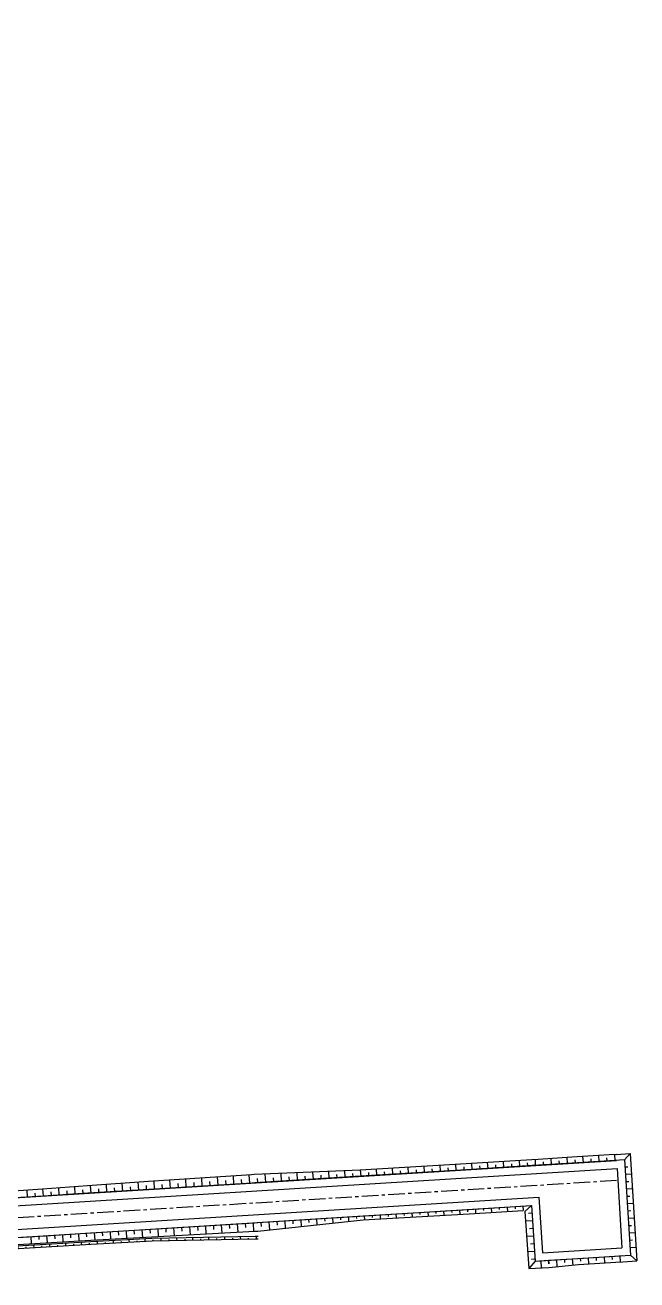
# Model space of a CAD drawing. Header units: metres. Extents: x 2302534 to 2308412, y 452340 to 454783.
# Drawn here: x 2305436.6 to 2305552, y 452713.7 to 452950.3 of the extents above; entities that cross this region are included whole.
import ezdxf

# ---------------------------------------------------------------- set-up
doc = ezdxf.new("R2010")
doc.units = ezdxf.units.M
doc.linetypes.add('CENTER', pattern=[2, 1.25, -0.25, 0.25, -0.25])
doc.layers.add('АД_серый', color=250, linetype='Continuous')
doc.layers.add('Ситуация.Проектные откосы', color=94, linetype='Continuous')
doc.layers.add('ГП_АД том 3.2.6', color=250, linetype='Continuous', lineweight=40)

# ---------------------------------------------------------------- blocks, each defined once
blk = doc.blocks.new('SLOPEA$CDF7AD650')
at = {"layer": 'Ситуация.Проектные откосы', "color": 0}
for p, q in [((2305499.06, 452725.71, 152.86), (2305499.08, 452725.31, 152.86)), ((2305500.55, 452725.8, 152.86), (2305500.6, 452725.07, 152.86)), ((2305502.05, 452725.9, 152.86), (2305502.07, 452725.52, 152.86)), ((2305503.55, 452725.99, 152.86), (2305503.59, 452725.24, 152.86)), ((2305505.04, 452726.08, 152.86), (2305505.07, 452725.7, 152.86)), ((2305506.54, 452726.18, 152.86), (2305506.59, 452725.41, 152.86)), ((2305508.04, 452726.27, 152.86), (2305508.06, 452725.88, 152.86)), ((2305509.54, 452726.36, 152.86), (2305509.58, 452725.58, 152.86)), ((2305511.03, 452726.45, 152.86), (2305511.06, 452726.06, 152.86)), ((2305512.53, 452726.55, 152.86), (2305512.58, 452725.76, 152.86)), ((2305514.03, 452726.64, 152.86), (2305514.05, 452726.24, 152.86)), ((2305515.52, 452726.73, 152.86), (2305515.57, 452725.93, 152.86)), ((2305517.02, 452726.83, 152.86), (2305517.05, 452726.42, 152.86)), ((2305518.52, 452726.92, 152.86), (2305518.57, 452726.1, 152.86)), ((2305520.01, 452727.01, 152.86), (2305520.04, 452726.6, 152.86)), ((2305521.51, 452727.11, 152.86), (2305521.56, 452726.28, 152.86)), ((2305523.01, 452727.2, 152.86), (2305523.03, 452726.79, 152.86)), ((2305524.51, 452727.29, 152.86), (2305524.56, 452726.47, 152.86)), ((2305526, 452727.39, 152.86), (2305526.03, 452726.98, 152.86)), ((2305527.5, 452727.48, 152.86), (2305527.55, 452726.66, 152.86)), ((2305529, 452727.57, 152.86), (2305529.02, 452727.16, 152.86)), ((2305530.49, 452727.66, 152.86), (2305530.55, 452726.85, 152.86)), ((2305461.63, 452723.38, 152.86), (2305461.72, 452721.9, 152.86)), ((2305463.12, 452723.48, 152.86), (2305463.17, 452722.73, 152.86)), ((2305464.62, 452723.57, 152.86), (2305464.72, 452722.06, 152.86)), ((2305466.12, 452723.66, 152.86), (2305466.17, 452722.9, 152.86)), ((2305467.62, 452723.76, 152.86), (2305467.71, 452722.23, 152.86)), ((2305469.11, 452723.85, 152.86), (2305469.16, 452723.08, 152.86)), ((2305470.61, 452723.94, 152.86), (2305470.71, 452722.39, 152.86)), ((2305472.11, 452724.04, 152.86), (2305472.16, 452723.26, 152.86)), ((2305473.6, 452724.13, 152.86), (2305473.7, 452722.56, 152.86)), ((2305475.1, 452724.22, 152.86), (2305475.15, 452723.43, 152.86)), ((2305476.6, 452724.31, 152.86), (2305476.7, 452722.72, 152.86)), ((2305478.1, 452724.41, 152.86), (2305478.15, 452723.61, 152.86)), ((2305479.59, 452724.5, 152.86), (2305479.69, 452722.89, 152.86)), ((2305481.09, 452724.59, 152.86), (2305481.14, 452723.8, 152.86)), ((2305482.59, 452724.69, 152.86), (2305482.68, 452723.17, 152.86)), ((2305484.08, 452724.78, 152.86), (2305484.13, 452724.05, 152.86)), ((2305485.58, 452724.87, 152.86), (2305485.67, 452723.49, 152.86)), ((2305487.08, 452724.97, 152.86), (2305487.12, 452724.31, 152.86)), ((2305488.58, 452725.06, 152.86), (2305488.65, 452723.8, 152.86)), ((2305490.07, 452725.15, 152.86), (2305490.11, 452724.56, 152.86)), ((2305491.57, 452725.25, 152.86), (2305491.64, 452724.12, 152.86)), ((2305493.07, 452725.34, 152.86), (2305493.1, 452724.81, 152.86)), ((2305494.56, 452725.43, 152.86), (2305494.63, 452724.44, 152.86)), ((2305496.06, 452725.52, 152.86), (2305496.09, 452725.06, 152.86)), ((2305497.56, 452725.62, 152.86), (2305497.61, 452724.76, 152.86)), ((2305437.67, 452721.9, 152.86), (2305437.76, 452720.58, 152.86)), ((2305439.17, 452721.99, 152.86), (2305439.21, 452721.33, 152.86)), ((2305440.67, 452722.08, 152.86), (2305440.75, 452720.76, 152.86)), ((2305442.17, 452722.17, 152.86), (2305442.21, 452721.51, 152.86)), ((2305443.66, 452722.27, 152.86), (2305443.75, 452720.92, 152.86)), ((2305445.16, 452722.36, 152.86), (2305445.2, 452721.68, 152.86)), ((2305446.66, 452722.45, 152.86), (2305446.74, 452721.08, 152.86)), ((2305448.15, 452722.55, 152.86), (2305448.2, 452721.85, 152.86)), ((2305449.65, 452722.64, 152.86), (2305449.74, 452721.24, 152.86)), ((2305451.15, 452722.73, 152.86), (2305451.19, 452722.03, 152.86)), ((2305452.64, 452722.83, 152.86), (2305452.73, 452721.41, 152.86)), ((2305454.14, 452722.92, 152.86), (2305454.19, 452722.2, 152.86)), ((2305455.64, 452723.01, 152.86), (2305455.73, 452721.57, 152.86)), ((2305457.14, 452723.11, 152.86), (2305457.18, 452722.38, 152.86)), ((2305458.63, 452723.2, 152.86), (2305458.72, 452721.73, 152.86)), ((2305460.13, 452723.29, 152.86), (2305460.18, 452722.55, 152.86))]:
    blk.add_line(p, q, dxfattribs=at)
at = {"layer": 'Ситуация.Проектные откосы', "color": 0, "linetype": 'Continuous', "flags": 128}
for points in [[(2305420.57, 452719.55), (2305440.53, 452720.74), (2305448.99, 452721.2), (2305460.5, 452721.83), (2305479.94, 452722.9), (2305480.47, 452722.93), (2305500.38, 452725.05), (2305520.35, 452726.21), (2305530.55, 452726.85)], [(2305420.49, 452720.83), (2305440.45, 452722.07), (2305448.91, 452722.59), (2305460.41, 452723.31), (2305479.84, 452724.52), (2305480.37, 452724.55), (2305500.34, 452725.79), (2305520.3, 452727.03), (2305531.99, 452727.76)]]:
    blk.add_lwpolyline(points, dxfattribs=at)
blk = doc.blocks.new('SLOPEA$CF393F7E9')
at = {"layer": 'Ситуация.Проектные откосы', "color": 0}
for p, q in [((2305511.92, 452734.02, 163.55), (2305511.85, 452735.17, 163.55)), ((2305514.92, 452734.21, 163.55), (2305514.85, 452735.34, 163.55)), ((2305517.91, 452734.4, 163.55), (2305517.84, 452735.52, 163.55)), ((2305520.91, 452734.58, 163.55), (2305520.84, 452735.7, 163.55)), ((2305522.4, 452734.68, 163.55), (2305522.37, 452735.23, 163.55)), ((2305523.9, 452734.77, 163.55), (2305523.83, 452735.88, 163.55)), ((2305525.4, 452734.86, 163.55), (2305525.36, 452735.42, 163.55)), ((2305526.9, 452734.96, 163.55), (2305526.83, 452736.06, 163.55)), ((2305528.39, 452735.05, 163.55), (2305528.36, 452735.6, 163.55)), ((2305529.89, 452735.14, 163.55), (2305529.82, 452736.24, 163.55)), ((2305531.39, 452735.23, 163.55), (2305531.35, 452735.78, 163.55)), ((2305532.88, 452735.33, 163.55), (2305532.82, 452736.43, 163.55)), ((2305534.38, 452735.42, 163.55), (2305534.35, 452735.97, 163.55)), ((2305535.88, 452735.51, 163.55), (2305535.81, 452736.62, 163.55)), ((2305537.38, 452735.61, 163.55), (2305537.34, 452736.16, 163.55)), ((2305538.87, 452735.7, 163.55), (2305538.8, 452736.82, 163.55)), ((2305540.37, 452735.79, 163.55), (2305540.33, 452736.35, 163.55)), ((2305541.87, 452735.89, 163.55), (2305541.8, 452737.01, 163.55)), ((2305543.36, 452735.98, 163.55), (2305543.33, 452736.54, 163.55)), ((2305544.86, 452736.07, 163.55), (2305544.79, 452737.21, 163.55)), ((2305546.36, 452736.17, 163.55), (2305546.32, 452736.74, 163.55)), ((2305547.86, 452736.26, 163.55), (2305547.78, 452737.4, 163.55)), ((2305470.01, 452731.42, 163.55), (2305469.91, 452732.95, 163.55)), ((2305473, 452731.61, 163.55), (2305472.9, 452733.15, 163.55)), ((2305475.99, 452731.79, 163.55), (2305475.9, 452733.35, 163.55)), ((2305478.99, 452731.98, 163.55), (2305478.89, 452733.54, 163.55)), ((2305480.49, 452732.07, 163.55), (2305480.44, 452732.85, 163.55)), ((2305481.98, 452732.16, 163.55), (2305481.89, 452733.69, 163.55)), ((2305483.48, 452732.26, 163.55), (2305483.43, 452733.01, 163.55)), ((2305484.98, 452732.35, 163.55), (2305484.89, 452733.82, 163.55)), ((2305486.47, 452732.44, 163.55), (2305486.43, 452733.16, 163.55)), ((2305487.97, 452732.54, 163.55), (2305487.88, 452733.95, 163.55)), ((2305489.47, 452732.63, 163.55), (2305489.42, 452733.32, 163.55)), ((2305490.96, 452732.72, 163.55), (2305490.88, 452734.07, 163.55)), ((2305492.46, 452732.82, 163.55), (2305492.42, 452733.48, 163.55)), ((2305493.96, 452732.91, 163.55), (2305493.88, 452734.2, 163.55)), ((2305495.46, 452733, 163.55), (2305495.42, 452733.63, 163.55)), ((2305496.95, 452733.09, 163.55), (2305496.88, 452734.33, 163.55)), ((2305498.45, 452733.19, 163.55), (2305498.41, 452733.79, 163.55)), ((2305499.95, 452733.28, 163.55), (2305499.87, 452734.46, 163.55)), ((2305501.44, 452733.37, 163.55), (2305501.41, 452733.96, 163.55)), ((2305502.94, 452733.47, 163.55), (2305502.87, 452734.63, 163.55)), ((2305504.44, 452733.56, 163.55), (2305504.4, 452734.14, 163.55)), ((2305505.94, 452733.65, 163.55), (2305505.86, 452734.81, 163.55)), ((2305507.43, 452733.75, 163.55), (2305507.4, 452734.32, 163.55)), ((2305508.93, 452733.84, 163.55), (2305508.86, 452734.99, 163.55)), ((2305510.43, 452733.93, 163.55), (2305510.39, 452734.5, 163.55)), ((2305513.42, 452734.12, 163.55), (2305513.39, 452734.69, 163.55)), ((2305516.42, 452734.3, 163.55), (2305516.38, 452734.87, 163.55)), ((2305519.41, 452734.49, 163.55), (2305519.38, 452735.05, 163.55)), ((2305437.07, 452729.37, 163.55), (2305436.99, 452730.65, 163.55)), ((2305440.06, 452729.56, 163.55), (2305439.98, 452730.85, 163.55)), ((2305443.06, 452729.74, 163.55), (2305442.97, 452731.07, 163.55)), ((2305444.55, 452729.84, 163.55), (2305444.51, 452730.51, 163.55)), ((2305446.05, 452729.93, 163.55), (2305445.97, 452731.29, 163.55)), ((2305447.55, 452730.02, 163.55), (2305447.51, 452730.71, 163.55)), ((2305449.05, 452730.12, 163.55), (2305448.96, 452731.5, 163.55)), ((2305450.54, 452730.21, 163.55), (2305450.5, 452730.91, 163.55)), ((2305452.04, 452730.3, 163.55), (2305451.95, 452731.72, 163.55)), ((2305453.54, 452730.4, 163.55), (2305453.49, 452731.11, 163.55)), ((2305455.03, 452730.49, 163.55), (2305454.94, 452731.94, 163.55)), ((2305456.53, 452730.58, 163.55), (2305456.49, 452731.31, 163.55)), ((2305458.03, 452730.67, 163.55), (2305457.94, 452732.16, 163.55)), ((2305459.53, 452730.77, 163.55), (2305459.48, 452731.52, 163.55)), ((2305461.02, 452730.86, 163.55), (2305460.93, 452732.36, 163.55)), ((2305462.52, 452730.95, 163.55), (2305462.47, 452731.71, 163.55)), ((2305464.02, 452731.05, 163.55), (2305463.92, 452732.56, 163.55)), ((2305465.51, 452731.14, 163.55), (2305465.47, 452731.9, 163.55)), ((2305467.01, 452731.23, 163.55), (2305466.92, 452732.76, 163.55)), ((2305468.51, 452731.33, 163.55), (2305468.46, 452732.09, 163.55)), ((2305471.5, 452731.51, 163.55), (2305471.45, 452732.28, 163.55)), ((2305474.5, 452731.7, 163.55), (2305474.45, 452732.47, 163.55)), ((2305477.49, 452731.88, 163.55), (2305477.44, 452732.66, 163.55)), ((2305438.57, 452729.47, 163.55), (2305438.53, 452730.11, 163.55)), ((2305441.56, 452729.65, 163.55), (2305441.52, 452730.31, 163.55))]:
    blk.add_line(p, q, dxfattribs=at)
at = {"layer": 'Ситуация.Проектные откосы', "color": 0, "linetype": 'Continuous', "flags": 128}
for points in [[(2305549.63, 452736.37), (2305546.78, 452736.19), (2305539.79, 452735.76), (2305533.4, 452735.36), (2305532.21, 452735.29), (2305519.83, 452734.52), (2305499.87, 452733.28), (2305479.91, 452732.03), (2305479.37, 452732), (2305459.95, 452730.79), (2305448.44, 452730.08), (2305439.99, 452729.55), (2305420.02, 452728.31)], [(2305548.06, 452737.41), (2305546.71, 452737.33), (2305539.72, 452736.88), (2305533.33, 452736.46), (2305532.14, 452736.39), (2305519.76, 452735.63), (2305499.8, 452734.45), (2305479.81, 452733.6), (2305479.28, 452733.57), (2305459.85, 452732.29), (2305448.36, 452731.46), (2305439.91, 452730.85), (2305419.95, 452729.47)]]:
    blk.add_lwpolyline(points, dxfattribs=at)
blk = doc.blocks.new('SLOPEA$C44B3E157')
at = {"layer": 'Ситуация.Проектные откосы', "color": 0}
for p, q in [((2305450.28, 452720.47, 163.05), (2305450.25, 452720.97, 163.05)), ((2305453.27, 452720.64, 163.05), (2305453.25, 452721.13, 163.05)), ((2305454.77, 452720.72, 163.05), (2305454.76, 452720.97, 163.05)), ((2305456.27, 452720.8, 163.05), (2305456.24, 452721.3, 163.05)), ((2305457.77, 452720.89, 163.05), (2305457.75, 452721.13, 163.05)), ((2305459.26, 452720.97, 163.05), (2305459.24, 452721.46, 163.05)), ((2305460.76, 452721.04, 163.05), (2305460.76, 452721.29, 163.05)), ((2305462.26, 452721.07, 163.05), (2305462.25, 452721.56, 163.05)), ((2305463.76, 452721.1, 163.05), (2305463.76, 452721.35, 163.05)), ((2305465.26, 452721.13, 163.05), (2305465.25, 452721.63, 163.05)), ((2305466.76, 452721.15, 163.05), (2305466.76, 452721.4, 163.05)), ((2305468.26, 452721.18, 163.05), (2305468.25, 452721.69, 163.05)), ((2305469.76, 452721.21, 163.05), (2305469.76, 452721.46, 163.05)), ((2305471.26, 452721.23, 163.05), (2305471.25, 452721.75, 163.05)), ((2305472.76, 452721.26, 163.05), (2305472.76, 452721.52, 163.05)), ((2305474.26, 452721.29, 163.05), (2305474.25, 452721.81, 163.05)), ((2305475.76, 452721.31, 163.05), (2305475.76, 452721.58, 163.05)), ((2305477.26, 452721.34, 163.05), (2305477.25, 452721.87, 163.05)), ((2305478.76, 452721.37, 163.05), (2305478.75, 452721.63, 163.05)), ((2305480.26, 452721.39, 163.05), (2305480.25, 452721.93, 163.05)), ((2305408.35, 452718.03, 163.05), (2305408.32, 452718.57, 163.05)), ((2305411.34, 452718.2, 163.05), (2305411.32, 452718.74, 163.05)), ((2305414.34, 452718.36, 163.05), (2305414.31, 452718.9, 163.05)), ((2305415.84, 452718.45, 163.05), (2305415.82, 452718.71, 163.05)), ((2305417.34, 452718.53, 163.05), (2305417.31, 452719.07, 163.05)), ((2305418.83, 452718.61, 163.05), (2305418.82, 452718.88, 163.05)), ((2305420.33, 452718.69, 163.05), (2305420.3, 452719.23, 163.05)), ((2305421.83, 452718.78, 163.05), (2305421.81, 452719.05, 163.05)), ((2305423.33, 452718.87, 163.05), (2305423.29, 452719.41, 163.05)), ((2305424.82, 452718.96, 163.05), (2305424.81, 452719.23, 163.05)), ((2305426.32, 452719.06, 163.05), (2305426.29, 452719.59, 163.05)), ((2305427.82, 452719.15, 163.05), (2305427.8, 452719.41, 163.05)), ((2305429.31, 452719.24, 163.05), (2305429.28, 452719.77, 163.05)), ((2305430.81, 452719.33, 163.05), (2305430.8, 452719.6, 163.05)), ((2305432.31, 452719.42, 163.05), (2305432.28, 452719.95, 163.05)), ((2305433.81, 452719.52, 163.05), (2305433.79, 452719.78, 163.05)), ((2305435.3, 452719.61, 163.05), (2305435.27, 452720.13, 163.05)), ((2305436.8, 452719.7, 163.05), (2305436.78, 452719.96, 163.05)), ((2305438.3, 452719.79, 163.05), (2305438.27, 452720.31, 163.05)), ((2305439.79, 452719.88, 163.05), (2305439.78, 452720.14, 163.05)), ((2305441.29, 452719.97, 163.05), (2305441.26, 452720.48, 163.05)), ((2305442.79, 452720.05, 163.05), (2305442.78, 452720.31, 163.05)), ((2305444.29, 452720.14, 163.05), (2305444.26, 452720.65, 163.05)), ((2305445.79, 452720.22, 163.05), (2305445.77, 452720.47, 163.05)), ((2305447.28, 452720.3, 163.05), (2305447.26, 452720.81, 163.05)), ((2305448.78, 452720.39, 163.05), (2305448.77, 452720.64, 163.05)), ((2305451.78, 452720.55, 163.05), (2305451.76, 452720.8, 163.05)), ((2305378.46, 452715.56, 163.05), (2305378.42, 452716.25, 163.05)), ((2305381.45, 452715.75, 163.05), (2305381.39, 452716.45, 163.05)), ((2305382.95, 452715.87, 163.05), (2305382.92, 452716.22, 163.05)), ((2305384.44, 452716, 163.05), (2305384.38, 452716.67, 163.05)), ((2305385.93, 452716.12, 163.05), (2305385.91, 452716.45, 163.05)), ((2305387.43, 452716.25, 163.05), (2305387.38, 452716.89, 163.05)), ((2305388.92, 452716.38, 163.05), (2305388.9, 452716.69, 163.05)), ((2305390.42, 452716.5, 163.05), (2305390.37, 452717.11, 163.05)), ((2305391.91, 452716.63, 163.05), (2305391.89, 452716.92, 163.05)), ((2305393.41, 452716.77, 163.05), (2305393.35, 452717.35, 163.05)), ((2305394.9, 452716.93, 163.05), (2305394.87, 452717.21, 163.05)), ((2305396.39, 452717.08, 163.05), (2305396.33, 452717.64, 163.05)), ((2305397.88, 452717.24, 163.05), (2305397.85, 452717.52, 163.05)), ((2305399.37, 452717.4, 163.05), (2305399.32, 452717.94, 163.05)), ((2305400.87, 452717.56, 163.05), (2305400.84, 452717.82, 163.05)), ((2305402.36, 452717.7, 163.05), (2305402.31, 452718.23, 163.05)), ((2305403.86, 452717.79, 163.05), (2305403.84, 452718.06, 163.05)), ((2305405.35, 452717.87, 163.05), (2305405.32, 452718.4, 163.05)), ((2305406.85, 452717.95, 163.05), (2305406.84, 452718.22, 163.05)), ((2305409.85, 452718.12, 163.05), (2305409.83, 452718.38, 163.05)), ((2305412.84, 452718.28, 163.05), (2305412.83, 452718.55, 163.05)), ((2305341, 452713.75, 163.05), (2305340.99, 452714.03, 163.05)), ((2305342.5, 452713.82, 163.05), (2305342.48, 452714.37, 163.05)), ((2305344, 452713.89, 163.05), (2305343.99, 452714.16, 163.05)), ((2305345.5, 452713.97, 163.05), (2305345.47, 452714.51, 163.05)), ((2305347, 452714.04, 163.05), (2305346.98, 452714.32, 163.05)), ((2305348.49, 452714.12, 163.05), (2305348.47, 452714.67, 163.05)), ((2305349.99, 452714.2, 163.05), (2305349.98, 452714.47, 163.05)), ((2305351.49, 452714.27, 163.05), (2305351.46, 452714.82, 163.05)), ((2305352.99, 452714.35, 163.05), (2305352.98, 452714.62, 163.05)), ((2305354.49, 452714.39, 163.05), (2305354.47, 452714.94, 163.05)), ((2305355.99, 452714.44, 163.05), (2305355.98, 452714.71, 163.05)), ((2305357.49, 452714.48, 163.05), (2305357.47, 452715.03, 163.05)), ((2305358.98, 452714.53, 163.05), (2305358.98, 452714.8, 163.05)), ((2305360.48, 452714.57, 163.05), (2305360.47, 452715.12, 163.05)), ((2305361.98, 452714.65, 163.05), (2305361.97, 452714.92, 163.05)), ((2305363.48, 452714.73, 163.05), (2305363.45, 452715.28, 163.05)), ((2305364.98, 452714.82, 163.05), (2305364.96, 452715.1, 163.05)), ((2305366.48, 452714.9, 163.05), (2305366.44, 452715.48, 163.05)), ((2305367.97, 452714.98, 163.05), (2305367.96, 452715.28, 163.05)), ((2305369.47, 452715.07, 163.05), (2305369.44, 452715.67, 163.05)), ((2305370.97, 452715.15, 163.05), (2305370.95, 452715.46, 163.05)), ((2305372.47, 452715.23, 163.05), (2305372.43, 452715.86, 163.05)), ((2305373.96, 452715.31, 163.05), (2305373.95, 452715.64, 163.05)), ((2305375.46, 452715.4, 163.05), (2305375.42, 452716.06, 163.05)), ((2305376.96, 452715.48, 163.05), (2305376.94, 452715.82, 163.05)), ((2305379.95, 452715.65, 163.05), (2305379.94, 452716, 163.05))]:
    blk.add_line(p, q, dxfattribs=at)
at = {"layer": 'Ситуация.Проектные откосы', "color": 0, "linetype": 'Continuous', "flags": 128}
for points in [[(2305480.54, 452721.94), (2305480, 452721.93), (2305460.52, 452721.53), (2305449.01, 452720.9), (2305440.55, 452720.44), (2305420.59, 452719.25), (2305402.61, 452718.25), (2305400.62, 452718.07), (2305392.66, 452717.28), (2305384.71, 452716.69), (2305380.69, 452716.4), (2305362.72, 452715.24), (2305360.73, 452715.13), (2305352.73, 452714.89), (2305345, 452714.49), (2305342.85, 452714.38), (2305340.67, 452714.29)], [(2305480.57, 452721.4), (2305480.03, 452721.39), (2305460.55, 452721.04), (2305449.04, 452720.4), (2305440.58, 452719.93), (2305420.62, 452718.71), (2305402.65, 452717.72), (2305400.66, 452717.54), (2305392.69, 452716.69), (2305384.75, 452716.03), (2305380.73, 452715.69), (2305362.76, 452714.69), (2305360.76, 452714.58), (2305352.76, 452714.34), (2305345.03, 452713.94), (2305342.88, 452713.83), (2305340.69, 452713.74)]]:
    blk.add_lwpolyline(points, dxfattribs=at)
blk = doc.blocks.new('АД')
at = {"layer": 'АД_серый', "lineweight": 30}
for p, q in [((2018.5, 422.35), (2017.92, 422.31)), ((2019.17, 421), (2018.01, 420.93)), ((2018.67, 419.58), (2018.09, 419.55)), ((2019.34, 418.24), (2018.18, 418.17)), ((2018.84, 416.82), (2018.26, 416.78)), ((2019.51, 415.47), (2018.35, 415.4)), ((2019.02, 414.06), (2018.44, 414.02)), ((2019.68, 412.71), (2018.52, 412.64)), ((2019.19, 411.29), (2018.61, 411.26)), ((2019.85, 409.95), (2018.69, 409.88)), ((2019.36, 408.53), (2018.78, 408.49)), ((2020.02, 407.18), (2018.87, 407.11))]:
    blk.add_line(p, q, dxfattribs=at)
at = {"layer": 'АД_серый', "linetype": 'Continuous'}
for p, q in [((2000.48, 412.2), (1999.19, 412.12)), ((2000.39, 413.65), (1999.74, 413.6)), ((2000.68, 409.32), (1999.38, 409.23)), ((2000.58, 410.76), (1999.93, 410.72)), ((2000.77, 407.87), (2000.13, 407.83)), ((2000.87, 406.43), (1999.57, 406.34)), ((2000.97, 404.99), (2000.32, 404.94)), ((2002.06, 404.68), (2002.14, 403.36)), ((2003.51, 404.77, 152.86), (2003.55, 404.1, 152.86))]:
    blk.add_line(p, q, dxfattribs=at)
at = {"layer": 'АД_серый'}
for p, q in [((2003.48, 404.77, 152.86), (2003.52, 404.1, 152.86)), ((2005, 404.86, 152.86), (2005.08, 403.58, 152.86)), ((2006.5, 404.96, 152.86), (2006.54, 404.34, 152.86)), ((2008, 405.05, 152.86), (2008.07, 403.86, 152.86)), ((2009.49, 405.14, 152.86), (2009.53, 404.57, 152.86)), ((2010.99, 405.23, 152.86), (2011.06, 404.08, 152.86)), ((2012.49, 405.33, 152.86), (2012.52, 404.75, 152.86)), ((2013.99, 405.42, 152.86), (2014.06, 404.26, 152.86)), ((2015.48, 405.51, 152.86), (2015.52, 404.93, 152.86)), ((2016.98, 405.61, 152.86), (2017.05, 404.45, 152.86))]:
    blk.add_line(p, q, dxfattribs=at)
at = {"layer": 'АД_серый', "linetype": 'CENTER', "lineweight": 30, "ltscale": 2.5, "flags": 128}
blk.add_lwpolyline([(1995.26, 875.29), (1966.27, 829.78, 0.189693), (1959.27, 793.84), (1959.31, 793.63, -0.165407), (1954.65, 761.77), (1951.92, 756.45, -0.01834), (1941.19, 737.25), (1924.74, 710.2, 0.086643), (1899.63, 646.14), (1899.24, 644.22, -0.125397), (1856.26, 555.29), (1782.45, 467.6, 0.001221), (1780.84, 465.69, 0.003662), (1779.25, 463.76, 0.006104), (1777.7, 461.8, 0.008545), (1776.21, 459.79, 0.010987), (1774.8, 457.73, 0.013429), (1773.49, 455.6, 0.01587), (1772.3, 453.4, 0.018313), (1771.27, 451.12, 0.454863), (1792.98, 408.03, 0.018313), (1795.42, 407.51, 0.01587), (1797.89, 407.15, 0.013429), (1800.38, 406.93, 0.010987), (1802.88, 406.84, 0.008545), (1805.38, 406.84, 0.006104), (1807.88, 406.92, 0.003662), (1810.38, 407.05, 0.001221), (1812.87, 407.2), (2016.57, 419.86)], format="xyb", dxfattribs=at)
at = {"layer": 'АД_серый', "lineweight": 30, "flags": 128}
for points in [[(1870.73, 407.04), (2000.29, 415.09)], [(1870.27, 414.52), (2016.34, 423.6)], [(2016.27, 424.74), (2018.92, 424.88)], [(2017.84, 423.69), (2018.92, 424.88)], [(2017.84, 423.69), (2018.95, 405.73)], [(2018.92, 424.88), (2020.18, 404.65)], [(2000.29, 415.09), (2000.99, 404.61), (2018.95, 405.73)], [(2017.53, 404.48), (2020.18, 404.65)], [(2018.95, 405.73), (2020.18, 404.65)]]:
    blk.add_lwpolyline(points, dxfattribs=at)
at = {"layer": 'АД_серый', "flags": 128}
for points in [[(1870.36, 413.03), (2016.43, 422.1)], [(1870.64, 408.53), (2001.69, 416.68), (2002.39, 406.2), (2017.36, 407.13)], [(2016.43, 422.1), (2017.36, 407.13)]]:
    blk.add_lwpolyline(points, dxfattribs=at)
at = {"layer": 'АД_серый', "linetype": 'Continuous', "flags": 128}
for points in [[(2000.29, 415.09), (1999.06, 413.96)], [(2000.29, 415.09), (2000.99, 404.61), (2003.51, 404.77)], [(1999.06, 413.96), (1999.78, 403.24), (2003.59, 403.43)], [(2000.99, 404.61), (1999.78, 403.24)], [(2002.73, 404.72), (2002.73, 404.72), (2009.12, 405.12), (2016.11, 405.55), (2017.45, 405.64)], [(2003.51, 404.77), (2009.12, 405.12), (2016.11, 405.55), (2017.45, 405.64)], [(2003.59, 403.43), (2009.19, 403.97), (2016.18, 404.39), (2017.53, 404.48)]]:
    blk.add_lwpolyline(points, dxfattribs=at)
at = {"layer": 'АД_серый', "linetype": 'Continuous'}
for name in ['SLOPEA$CDF7AD650', 'SLOPEA$CF393F7E9', 'SLOPEA$C44B3E157']:
    blk.add_blockref(name, (-2303531.79, -452312.67), dxfattribs=at)

msp = doc.modelspace()

# ---------------------------------------------------------------- block references
at = {"layer": 'ГП_АД том 3.2.6'}
msp.add_blockref('АД', (2303531.79, 452312.674), dxfattribs=at)

doc.saveas('drawing.dxf')
